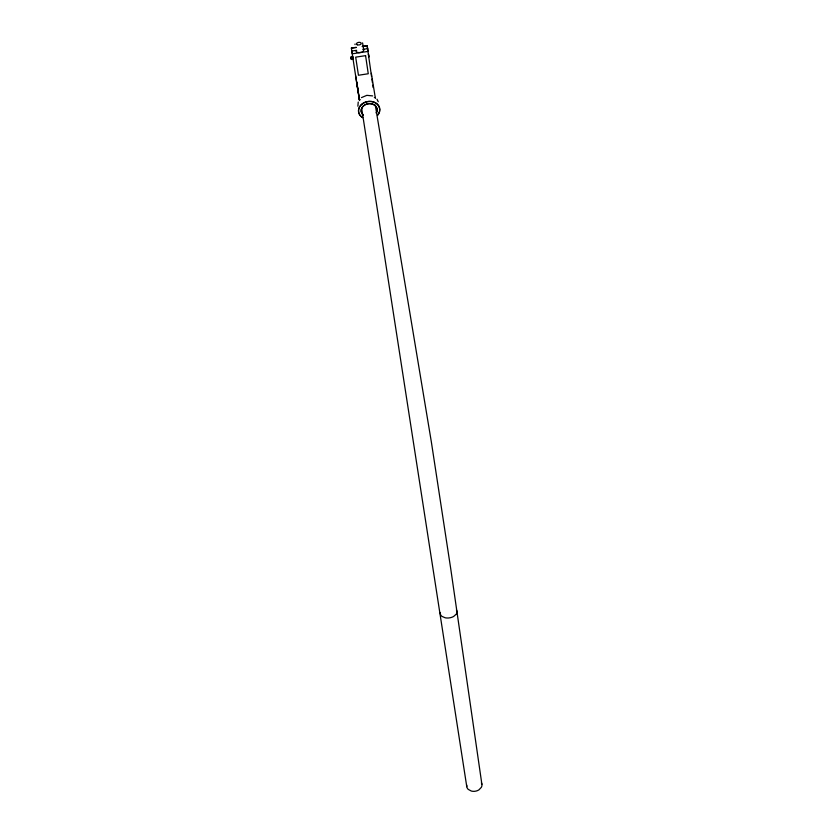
<?xml version="1.0" encoding="UTF-8"?>
<svg xmlns="http://www.w3.org/2000/svg" width="833" height="833" viewBox="0 0 833 833"><rect width="100%" height="100%" fill="white"/><g stroke="black" fill="none" stroke-linecap="round" stroke-linejoin="round"><path stroke-width="1.25" d="M354.993 44.576L355.035 44.003M358.242 102.032L357.867 106.228M361.449 97.617L366.843 95.337L372.653 95.91M360.283 99.679L359.377 99.814L355.629 75.678M371.331 73.283L375.246 97.399L374.35 97.534M357.784 89.881L351.37 48.064L356.222 47.325M362.293 46.398L367.145 45.659L368.134 51.396L352.265 53.812L351.838 51.042L356.701 50.303M356.253 47.502L351.37 48.064M362.324 46.575L367.176 45.836M362.792 49.376L367.655 48.637M352.682 56.55C348.381 56.28 356.305 57.373 351.391 58.445M351.182 57.154L352.682 56.561M351.224 57.404L352.786 57.175M351.276 57.737L352.828 57.498M351.328 58.091L352.89 57.852M351.432 58.779C356.347 58.289 349.058 61.736 351.13 56.779M351.484 59.081L353.088 59.195M351.516 59.299L353.067 59.049M376.985 99.179L378.234 101.751M362.584 42.889L363.698 49.813M375.277 105.062L431.327 441.792L450.747 568.824L481.88 784.29M361.689 108.446L466.772 786.675M359.377 99.814L359.492 100.543M356.753 82.04L359.387 99.7M357.295 85.487L359.377 99.616M367.145 45.659L371.56 76.605M371.903 79.02L372.424 82.644M372.767 85.081L373.122 87.538M375.246 97.399L375.391 98.44M440.428 612.494A8.215 5.258 -8.4 0 0 441.896 616.347L445.249 617.815A8.465 5.425 -8.4 0 0 453.579 616.514L456.286 614.108A8.215 5.258 -8.4 0 0 456.411 609.995M466.803 785.155A7.487 5.748 -8.4 0 0 468.24 789.382L471.353 791.058A7.716 5.925 -8.3 0 0 478.944 789.861L481.359 787.32A7.487 5.748 -8.3 0 0 481.37 782.853M363.105 115.048A8.038 6.643 -9.3 0 1 363.178 106.239A8.038 6.643 -9.3 0 1 373.684 104.646A8.038 6.643 -9.3 0 1 376.287 113.038M363.073 114.892A8.038 6.643 -9.3 0 1 363.157 106.083A8.038 6.643 -9.3 0 1 373.653 104.479A8.038 6.643 -9.3 0 1 376.256 112.882M362.626 117.495A10.652 8.799 -9.3 0 1 360.762 105.177A10.652 8.799 -9.3 0 1 375.683 102.907A10.652 8.799 -9.3 0 1 377.443 115.235M363.48 49.272A3.936 2.166 -8 0 1 362.063 51.948M361.168 52.302A3.936 2.166 -8 0 1 355.92 50.959M362.605 117.703A10.725 8.851 -9.3 0 1 360.731 105.312A10.725 8.851 -9.3 0 1 375.756 103.021A10.725 8.851 -9.3 0 1 377.526 115.433M365.583 55.644L355.691 57.154L358.45 75.251L368.259 73.752L365.583 55.644M368.457 54.145L368.863 56.842L368.457 54.145M357.347 44.815A2.384 1.302 -8 0 0 361.189 43.649A2.384 1.302 -8 0 0 358.034 42.504A2.384 1.302 -8 0 0 357.347 44.815"/></g></svg>
